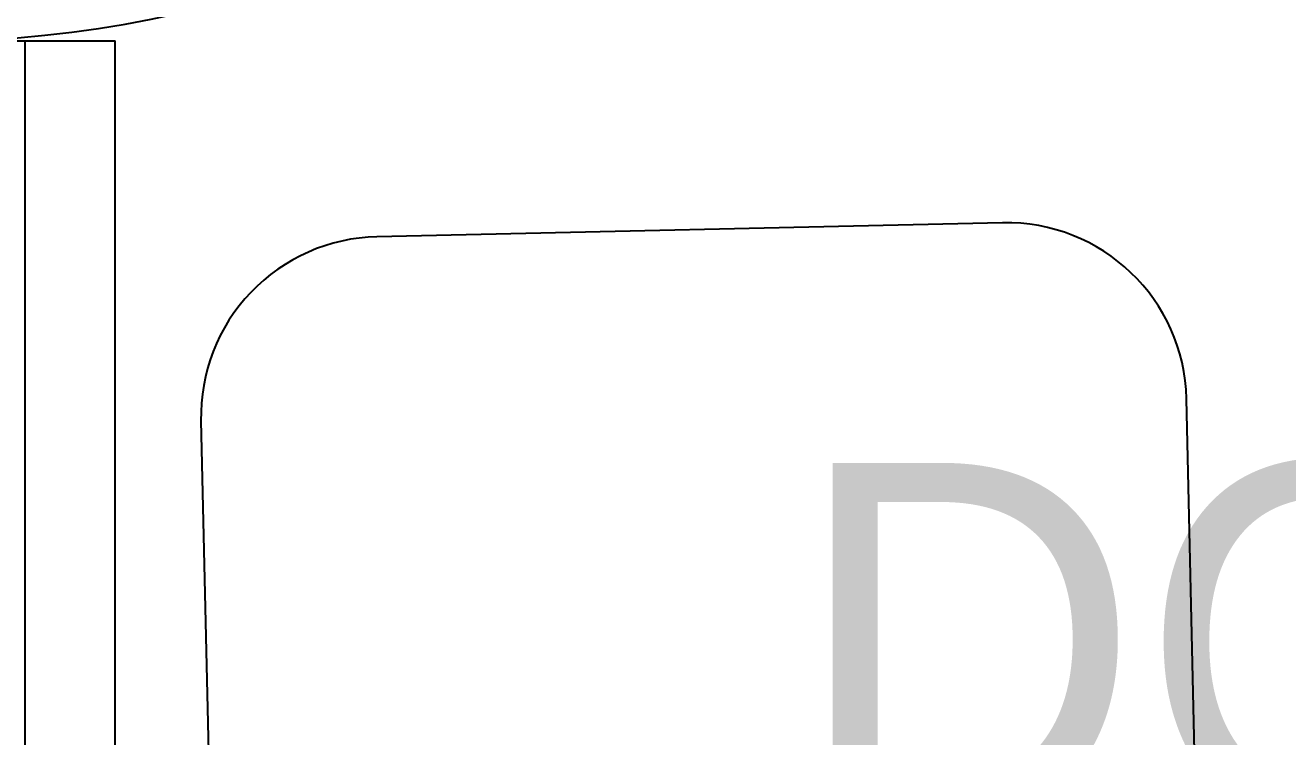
# Model space of a CAD drawing. Header units: millimetres. Extents: x 686.5 to 717.1, y 236.1 to 261.6.
# Drawn here: x 714.9115 to 715.1744, y 241.8972 to 242.0452 of the extents above; entities that cross this region are included whole.
import ezdxf

# ---------------------------------------------------------------- set-up
doc = ezdxf.new("R2010")
doc.units = ezdxf.units.MM
doc.linetypes.add('ACAD_ISO04W100', pattern=[30.5, 24, -3, 0.5, -3])
for name, color, linetype in [('3', 1, 'Continuous'), ('EJE', 4, 'ACAD_ISO04W100'), ('LETREROS', 31, 'Continuous'), ('MUE', 2, 'Continuous'), ('MURO1', 3, 'Continuous'), ('PUERTAS', 191, 'Continuous')]:
    doc.layers.add(name, color=color, linetype=linetype)

# ---------------------------------------------------------------- blocks, each defined once
blk = doc.blocks.new('ESCRITORIO1')
at = {"layer": '3', "color": 2}
for p, q in [((0.6172019845829908, 0.4178803852414461), (-0.524468550260714, 0.4467457584240506)), ((0.7501857018391433, -0.2570360960360247), (0.7633627572577382, 0.2641369999166656)), ((-0.5452282183293349, -0.374331495528196), (0.59644231651437, -0.4031968687108041))]:
    blk.add_line(p, q, dxfattribs=at)
for centre, start, end in [((0.6134106782579707, 0.2679283062416822), 358.5516734210436, 88.55167342104355), ((0.600233622839383, -0.2532447897110082), 268.5516734210436, 358.5516734210436)]:
    blk.add_arc(centre, 0.1500000000000004, start, end, dxfattribs=at)

msp = doc.modelspace()

# ---------------------------------------------------------------- linework, layer by layer
at = {"layer": 'EJE'}
msp.add_line((714.9114507867288, 241.259917586058), (714.9114507867288, 242.0420070617656), dxfattribs=at)
at = {"layer": 'MURO1'}
for p in [(714.8927007867287, 242.0420070617656), (714.9302007867287, 241.3545070617656)]:
    msp.add_line(p, (714.9302007867287, 242.0420070617656), dxfattribs=at)
at = {"layer": 'PUERTAS'}
msp.add_arc((714.8927007867287, 242.2670070617655), 0.2250000000000085, 270, 359.3633671277319, dxfattribs=at)

# ---------------------------------------------------------------- block references
at = {"layer": 'MUE', "xscale": 0.2499999999999861, "yscale": 0.25, "zscale": 0.25, "rotation": 92.72786182602249}
msp.add_blockref('ESCRITORIO1', (715.059748829107, 241.8137360339031), dxfattribs=at)

# ---------------------------------------------------------------- texts
at = {"layer": 'LETREROS', "color": 1}
msp.add_text('DORMITÓRIO', height=0.075, dxfattribs=at).set_placement((715.0713950612345, 241.8791482974087))

doc.saveas('drawing.dxf')
